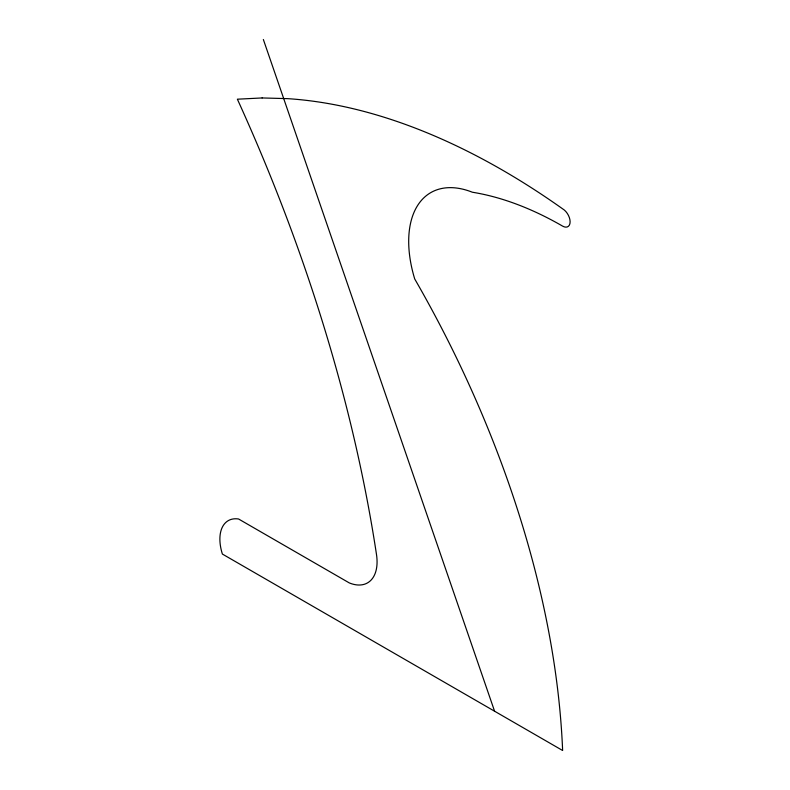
<?xml version="1.0" encoding="UTF-8"?>
<svg xmlns="http://www.w3.org/2000/svg" width="790" height="790" viewBox="0 0 790 790"><rect width="100%" height="100%" fill="white"/><g stroke="black" fill="none" stroke-linecap="round" stroke-linejoin="round"><path stroke-width="1.19" d="M263.356 39.5L494.579 711.207M262.112 97.95L237.375 99.194A1171.145 676.161 60 0 1 376.484 554.442A45.919 26.514 60 0 1 349.279 582.911L238.58 519A40.359 23.295 60 0 0 222.385 554.057L562.628 750.5A718.712 414.947 60 0 0 414.72 278.969A106.551 61.511 60 0 1 472.371 192.227A376.465 217.349 60 0 1 562.628 226.128A10.586 6.113 60 0 0 570.113 221.802A10.586 6.113 60 0 0 562.628 208.837A748.308 432.041 60 0 0 287.54 98.641L262.112 97.95"/></g></svg>
